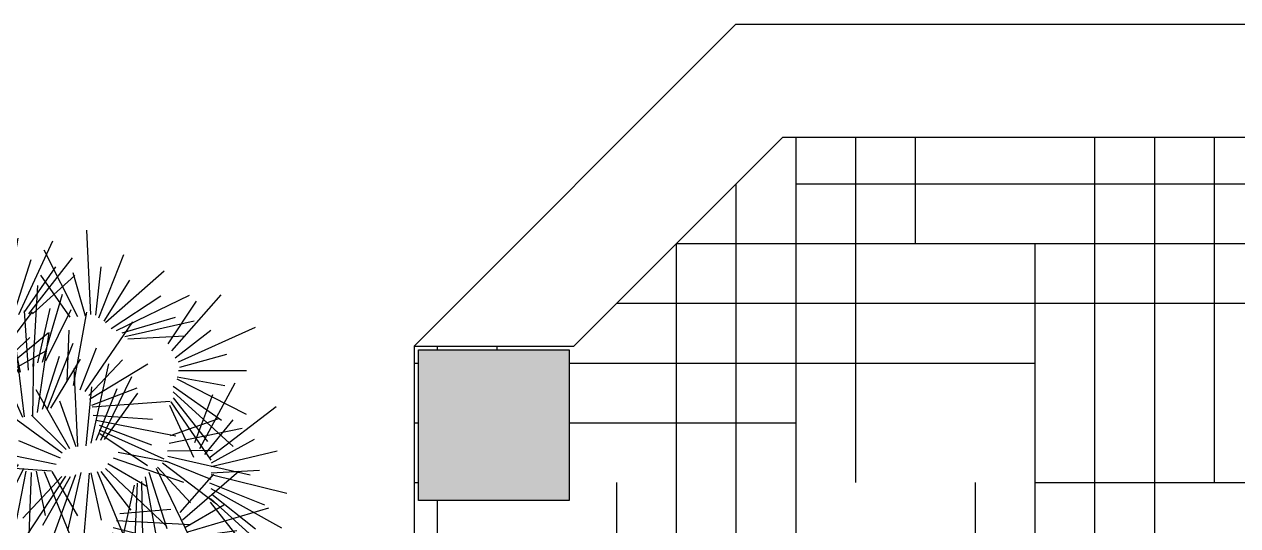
# Model space of a CAD drawing. Header units: millimetres. Extents: x 11159 to 50121, y 18346 to 37577.
# Drawn here: x 16090 to 19313, y 35989 to 37321 of the extents above; entities that cross this region are included whole.
import ezdxf

# ---------------------------------------------------------------- set-up
doc = ezdxf.new("R2010")
doc.units = ezdxf.units.MM
for name, color, linetype in [('floor hatch', 252, 'Continuous'), ('HATCH', 8, 'Continuous'), ('wall', 5, 'Continuous')]:
    doc.layers.add(name, color=color, linetype=linetype)

# ---------------------------------------------------------------- blocks, each defined once
blk = doc.blocks.new('rast1')
at = {"color": 0}
for p, q in [((0.1840820135548711, 0.7980427541770041), (0.1634262623265386, 1.246264181914739)), ((-0.271544604562223, 0.7956260796636343), (-0.2016243888065219, 1.203567727468908)), ((-0.1982682943344116, 0.7984385580057278), (-0.01660594064742327, 1.188587889657356)), ((-0.3598570786416531, 0.7785980551270768), (-0.6579492930322886, 1.113963736221194)), ((-0.3155651297420263, 0.7919883651193231), (-0.423083963803947, 1.13661694037728)), ((-0.1444958839565516, 0.801801553927362), (0.08822264522314072, 1.097791450330988)), ((0.1158419260755181, 0.7858714734902605), (-0.06350785866379738, 1.138839051011018)), ((0.2269319519400597, 0.7805796508910134), (0.3602206949144602, 1.116084145032801)), ((-0.2812967896461487, 0.7959011156344786), (-0.3132434226572514, 1.050559122231789)), ((-0.2277961038053036, 0.7895118332235143), (-0.1316070556640625, 1.089353886898607)), ((-0.1687402501702309, 0.8073655056068674), (-0.0009042304009199142, 1.05150671955198)), ((0.2121190465986729, 0.793280080310069), (0.2406709296628833, 1.051523507805541)), ((-0.3350694999098778, 0.7925384369445965), (-0.4753754194825888, 1.011214285623282)), ((-0.1249917494133115, 0.8012512591667473), (0.1002704864367843, 1.004733144654892)), ((0.07458011712878942, 0.7826963419793174), (-0.08095765020698309, 1.006013032980263)), ((0.1571037340909243, 0.7890466048847884), (0.09096601139754057, 1.019242705777287)), ((0.2560277720913291, 0.7620577185880393), (0.391439164057374, 0.9800830436870456)), ((0.2634342238306999, 0.7557075038785115), (0.5744697712361813, 1.028768143383786)), ((-0.1212879000231624, 0.5213097155792639), (-0.09652908239513636, 0.9509662211639807)), ((-0.07255751825869083, 0.5442908329423517), (0.03441816382110119, 0.9052951764315367)), ((-0.4052354535087943, 0.7261990777915344), (-0.7667291592806578, 0.8876758775440976)), ((-0.5482844039797783, 0.4860524493269622), (-0.7666348246857524, 0.8780374004272744)), ((-0.375164195895195, 0.7546303591225296), (-0.5714155482128263, 0.8919251145562157)), ((-0.502143363468349, 0.4895282993093133), (-0.5324402470141649, 0.8492660556221381)), ((-0.4583803191781044, 0.4835420183371753), (-0.3017353760078549, 0.8666445979615673)), ((-0.1883470769971609, 0.4916382748633623), (-0.2740032421424985, 0.8965682021807879)), ((0.2935887640342116, 0.7234271835768595), (0.5570203037932515, 0.8959421502659097)), ((0.3221551738679409, 0.7117850980721414), (0.7088424386456609, 0.9007048457860947)), ((0.5965076433494687, 0.6421426875749603), (0.7467218665406108, 0.8690744588384405)), ((0.614676027558744, 0.604960324941203), (0.8766205478459597, 0.9018399711931124)), ((-0.4353067111223936, 0.6977677965769544), (-0.6967120617628098, 0.7734618140384555)), ((-0.3862352119758725, 0.4704114781925455), (-0.1243573082610965, 0.8119340623961762)), ((-0.1454326622188091, 0.5021105386549607), (-0.166760035790503, 0.8162804500898346)), ((-0.09714300185441971, 0.54050918656867), (-0.03131898585706949, 0.8293708503479138)), ((-0.05422858614474535, 0.5509814503602684), (0.07997690606862307, 0.8232622577343136)), ((0.09329629503190517, 0.4197201188653708), (0.1630701208487153, 0.8094431862700731)), ((0.3507219068706036, 0.7001430374803022), (0.6347892042249441, 0.7842835871269926)), ((-0.5210652593523264, 0.4942911665420979), (-0.6106596300378442, 0.7381717247189954)), ((-0.4678412675857544, 0.4859234520699829), (-0.4438542742282152, 0.74145409965422)), ((-0.2279133200645447, 0.4720027972944081), (-0.4550897628068924, 0.7525736772222444)), ((-0.4169957200065255, 0.46809435589239), (-0.2581270234659314, 0.7399736072402447)), ((-0.1975116115063429, 0.4882928191218525), (-0.3212345326319337, 0.7131570593919605)), ((0.05846596788614988, 0.44206886831671), (0.06905339006334543, 0.7140068173175678)), ((0.1550727728754282, 0.3882794372038916), (0.4088809778913856, 0.7582936307881027)), ((0.3660638649016619, 0.680563171627), (0.7331838319078088, 0.7641745476284996)), ((0.6328444117680192, 0.5677779623074457), (0.8224232299253345, 0.7141484335297719)), ((0.6511558359488845, 0.5460190548328683), (1.060165149159729, 0.730519704753533)), ((-0.6039377702400088, 0.4447299073217437), (-0.9218588452786207, 0.6806931383907795)), ((-0.264130599796772, 0.4432037378428504), (-0.664991776458919, 0.6447959647048265)), ((-0.3554744254797697, 0.4727287669666111), (-0.1387288859114051, 0.6747070655692369)), ((-0.3330114437267184, 0.4620441383449361), (-0.04169091954827309, 0.7005819450132549)), ((-0.1669724779203534, 0.2530791236786172), (-0.2170322937890887, 0.6639309697784483)), ((-0.09758368972688913, 0.2767967057880014), (-0.03549441043287516, 0.7026636254740879)), ((-0.04703678470104933, 0.295445894007571), (0.09097703639417887, 0.6457602073205635)), ((0.3808764461427927, 0.6678627172950655), (0.6839916622266173, 0.684267544769682)), ((-0.7188810613006353, 0.3524928897386417), (-0.972467826679349, 0.6308122840709984)), ((-0.7151237307116389, 0.3716396016534418), (-0.8786964733153582, 0.6273580219130963)), ((-0.5684208208695054, 0.4659705421654508), (-0.7302639447152615, 0.6425243486883119)), ((-0.2462423890829086, 0.4653118856949732), (-0.4573799604550004, 0.616724580177106)), ((-0.3140898263081908, 0.4572811045218259), (-0.05009148083627224, 0.6071237763389945)), ((0.1281266212463379, 0.3973713695304468), (0.214179296977818, 0.6208873201394454)), ((0.6570687340572476, 0.5182018673513085), (0.907638723962009, 0.5869009096641093)), ((-0.7244265209883451, 0.2989015681669116), (-1.079299843870103, 0.5423818266717717)), ((-0.7283647432923317, 0.3294970943825319), (-0.9415054460987449, 0.5352758659282699)), ((-0.6394547205418348, 0.4234892725944519), (-0.8782507702708244, 0.5540219811955467)), ((-0.2080986583605409, 0.2369646314764395), (-0.4099729731678963, 0.5362569892313331)), ((-0.1233089985325933, 0.2597735917661339), (-0.1171900304034352, 0.5746071166358888)), ((-0.07185821887105703, 0.2938201009528711), (0.01887646410614252, 0.5758503812830895)), ((-0.02819473948329687, 0.3005145690403879), (0.1292172716930509, 0.5600707498379052)), ((0.1745666936039925, 0.3675732705742121), (0.3530688947066665, 0.5563637412851676)), ((0.178724754601717, 0.3485093362396583), (0.4873682502657175, 0.5357747809030116)), ((0.1867700349539518, 0.1147645476739854), (0.2809397336095572, 0.5347047573886812)), ((-0.2695057084783912, 0.4152776479022577), (-0.5025844499468803, 0.4704024469247088)), ((-0.1763935806229711, 0.2505446455907077), (-0.2800598135218024, 0.4853309311438352)), ((0.1157840313389897, 0.0963712080847472), (0.09698947425931692, 0.509834615397267)), ((0.238584365695715, 0.1295313006266952), (0.4027374694123864, 0.4683847958222032)), ((0.6410692632198334, 0.4566473155282438), (1.009589998982847, 0.2682390027912334)), ((0.6442404147237539, 0.4658736131386831), (0.8968362426385283, 0.4204133518505841)), ((0.6507264329120517, 0.4997492722468451), (1.0117376903072, 0.4995875244494528)), ((-0.7204884793609381, 0.2683063112199306), (-1.000376739539206, 0.4125982094556093)), ((-0.2869533356279135, 0.3777516754344106), (-0.6825257353484631, 0.3943327647866681)), ((-0.246686783619225, 0.2114296793006361), (-0.6284650173038244, 0.4471720994915813)), ((-0.2269408646970987, 0.2318956753006205), (-0.4240873912349343, 0.4011237017111853)), ((0.07355535868555307, 0.08341826242394745), (-0.1050679972395301, 0.397142426809296)), ((0.1598291592672467, 0.09973899705801159), (0.1897787330672145, 0.4132044865982607)), ((0.1907662097364664, 0.3161885679000989), (0.4302608771249652, 0.4084576953900978)), ((0.213711092248559, 0.1297903665108606), (0.3255484774708748, 0.4041373386280611)), ((0.6221851129084826, 0.4167135682655498), (0.8796914592385292, 0.2354731989325956)), ((0.7643154161050916, 0.08498824818525463), (0.9514281414449215, 0.4339026849484071)), ((-0.7337294919416308, 0.2261638039490208), (-1.124568521976471, 0.3623624704778194)), ((-0.3044009618461132, 0.3402257030829787), (-0.5752826659008861, 0.3140447186306119)), ((0.03314386401325464, 0.06087966822087765), (-0.3296803534030914, 0.324863939662464)), ((0.1061980128288269, 0.09455764666199684), (0.02061433997005224, 0.336521947174333)), ((0.1928452402353287, 0.3066566007910296), (0.6056273775175214, 0.3369242593180388)), ((0.2577562211081386, 0.133158155484125), (0.4343769857659936, 0.3800448856782168)), ((0.6090708216652274, 0.3335391782457009), (0.8221798092126846, 0.02313220000360161)), ((0.6216125283390284, 0.3550206219078973), (0.8045841520652175, 0.1220072174910456)), ((0.6218987489119172, 0.3858672408387065), (0.9401093684136868, 0.09610921493731439)), ((0.7381255775690079, 0.1170305738924071), (0.8324644239619374, 0.3723000857280567)), ((-0.2544739218428731, 0.1840779194608331), (-0.4818652337417006, 0.2592951660044491)), ((0.05438332073390484, 0.07979113957844675), (-0.1293780151754618, 0.2634665307123214)), ((0.1974347000941634, 0.2627219654386863), (0.5116109196096659, 0.2414877151604742)), ((0.602728377096355, 0.315086874528788), (0.7297636000439525, 0.03938775509595871)), ((0.8133072955533862, 0.03595106350257993), (1.169286724179983, 0.3090952647617087)), ((-0.735608066432178, 0.2165903133573011), (-0.9920487878844142, 0.2270518568111584)), ((-0.2751238755881786, 0.1482143213506788), (-0.6677485425025225, 0.1991881104186177)), ((0.2132025063037872, 0.236208681599237), (0.6355955488979816, 0.1537354754982516)), ((0.2289705853909254, 0.2096952225547284), (0.5063170911744237, 0.1055185570148751)), ((0.6081568161025643, 0.1550765103893355), (0.8649153830483556, 0.2452839382458478)), ((0.7905052546411753, 0.05294592236168683), (0.9415884092450142, 0.2387908138334751)), ((-0.7314894953742623, 0.1362525748554617), (-1.111398792825639, -0.1024900345364586)), ((-0.7373967384919524, 0.1821457295445725), (-1.095033029094338, 0.1328969922615215)), ((-0.7411538884043694, 0.162998748361133), (-0.979963687248528, 0.06065248535014689)), ((-0.4993592845275998, -0.0262454014737159), (-0.8204367188736796, 0.1704198321094736)), ((-0.6541838319972157, -0.2277839557500556), (-0.7539291977882385, 0.135284625692293)), ((-0.501084110699594, -0.00680989061947912), (-0.7294146418571472, 0.1932229085359722)), ((0.2294022580608726, 0.1848243463318795), (0.572683029808104, 0.0301432398846373)), ((0.2335600461810827, 0.1657605873188004), (0.4852556921541691, -0.003936950000934303)), ((0.6001905677840114, 0.1144666944164783), (0.9882484022527933, 0.1929751189891249)), ((0.8254247661679983, 0.01022315630689263), (1.05364487413317, 0.1344023020938039)), ((-0.6872861012816429, 0.08285866398364305), (-0.9061339925974607, -0.2470777794951573)), ((-0.6834358517080545, -0.2730288581224158), (-0.8892510952427983, 0.1049364812206477)), ((-0.7103723995387554, 0.1172045682324097), (-0.8781346343457699, -0.05373482382856309)), ((-0.5020619733259082, -0.05097276088781655), (-0.7640875447541475, 0.08728953159879893)), ((-0.3035770813003182, 0.09023883333429694), (-0.6764531340450048, 0.03797620942350477)), ((-0.6421500407159328, -0.212424855097197), (-0.6719273757189512, 0.08966993575450033)), ((-0.3172624502331018, 0.1041465579764917), (-0.6206790767610073, 0.113436485407874)), ((-0.2899460596963763, 0.06943157326895744), (-0.5801117662340403, 0.009617489762604237)), ((-0.2957738302648067, 0.1123507233569399), (-0.5679064402356744, 0.1098639762494713)), ((0, 0), (-0.3876354452222586, 0.0805680911289528)), ((0.02330724243074656, 0.03419635584577918), (-0.1977331656962633, 0.1264220636803657)), ((0.3304334757849574, 0.06701636337675154), (0.5974050862714648, 0.01421010866761208)), ((0.5922243185341358, 0.0738568784436211), (0.8317227838560939, 0.07607690198346972)), ((0.8234702786430717, -0.009190834476612508), (1.174952260218561, 0.07320801971945912)), ((-0.4897570433095098, -0.0792602940928191), (-0.898407431319356, 0.05573071457911283)), ((-0.664199803955853, 0.04851275961846113), (-0.7819420294836164, -0.1968423097860068)), ((-0.6730669382959604, -0.2439757781103253), (-0.7696725474670529, 0.03609781619161367)), ((-0.2624663049355149, 0.0554151926189661), (-0.6637460067868233, -0.1001235902076587)), ((-0.2076704856008291, 0.006683829822577536), (-0.5406857393682003, -0.2390926238149405)), ((-0.2349868752062321, 0.04139881441369653), (-0.5120650287717581, -0.1082183204125613)), ((0.2754332544282079, 0.005166150396689773), (0.4828216526657343, -0.1146440977463499)), ((0.3029333651065826, 0.03609125688672066), (0.677036234177649, -0.09352162526920438)), ((0.5654058633372188, 0.008830423699691892), (0.8530928362160921, -0.209264419041574)), ((0.581602736376226, 0.01971088151913136), (0.8228257969021797, -0.07681016821879894)), ((0.5936842355877161, 0.04545570001937449), (1.031126119196415, -0.05441274587064981)), ((-0.724721702747047, -0.3336325390264392), (-1.011254203505814, -0.03496156504843384)), ((-0.6938048042356968, -0.3020816160133108), (-0.8777871048077941, -0.04652711399830878)), ((-0.4774523628875613, -0.1075476191472262), (-0.7864560475572944, -0.04693150508683175)), ((-0.2008276386186481, -0.0002700337208807468), (-0.3541933661326766, -0.206061776378192)), ((-0.1734025590121746, -0.02118638379033655), (-0.3345890454947948, -0.3442159041296691)), ((-0.02330724149942398, -0.03419635584577918), (-0.2948463689535856, -0.01606230565812439)), ((-0.159716865979135, -0.03509411099366844), (-0.2100073965266347, -0.2899975052569062)), ((0.03022928349673748, -0.06291302433237433), (-0.176593704149127, -0.2851115928497165)), ((0.04970794729888439, -0.06177469692192972), (-0.1565440567210317, -0.3767795282183215)), ((-0.1321830898523331, -0.04221095365937799), (-0.1495096860453486, -0.4905734157655388)), ((-0.1045406209304929, -0.03552872536238283), (-0.05810870416462421, -0.2704936596564949)), ((-0.06315811164677143, -0.03585468872915953), (0.08569683972746134, -0.4027261368464679)), ((0.1029881369322538, -0.05377449188381433), (-0.04425678215920925, -0.4581711359787732)), ((-0.02177560329437256, -0.03618065209593624), (0.1143178744241595, -0.2718518360052258)), ((0.1316334316506982, -0.04232787631917745), (0.06173261161893606, -0.3493644630070776)), ((0.1757467733696103, -0.04463620169553906), (0.1413639755919576, -0.4570959546836093)), ((0.1854862133041024, -0.04406691680196673), (0.2393339611589909, -0.2950085586635396)), ((0.2192878499627113, -0.037205571657978), (0.3562046596780419, -0.3712459012167528)), ((0.238766728900373, -0.03606700175441802), (0.3974564326927066, -0.2417912242235616)), ((0.2622560076415539, -0.02003540599253029), (0.5882313828915358, -0.3283682828769088)), ((0.4925197558477521, -0.0401302786776796), (0.588367591612041, -0.3400815787026659)), ((0.5316840847954154, -0.01969817979261279), (0.7117006741464138, -0.3923900796798989)), ((0.539782521314919, -0.01425795094110072), (0.7136951312422752, -0.2030056446092203)), ((0.6587103409692645, -0.2549358062678948), (0.8376637808978558, -0.04990408231969923)), ((0.6717927912250161, -0.2941973365377635), (0.9707582192495465, -0.03463591972831637)), ((0.8239255966618657, -0.05335906136315316), (1.225766425952315, -0.1525012436322868)), ((0.8249028408899903, -0.04365206591319293), (1.081201137974858, -0.03014390054158866)), ((0.07434262614697218, -0.06522134970873594), (-0.0717533566057682, -0.3229611907154322)), ((0.4156509516760707, -0.1093959731515497), (0.3504612315446138, -0.4058723679045215)), ((0.4318477623164654, -0.09851583372801542), (0.4143174327909946, -0.4746283439453691)), ((0.454815280623734, -0.08896387426648289), (0.4599880948662758, -0.3851852506631985)), ((0.4736675499007106, -0.0645469173323363), (0.5523874089121819, -0.487655526958406)), ((0.8146739266812801, -0.09655306464992464), (1.10680291429162, -0.2141040940769017)), ((0.8214491112157702, -0.1266474957810715), (1.197489694692194, -0.3359587271697819)), ((-0.4784302255138755, -0.1517104894155636), (-0.8917388096451759, -0.129773331922479)), ((-0.477567688561976, -0.1614283489761874), (-0.726772578433156, -0.2228141003288329)), ((0.8209275240078568, -0.1805224418640137), (1.099373530596495, -0.4339701761491597)), ((0.8282245015725493, -0.1567421781364828), (1.059633322060108, -0.3417389880632982)), ((-0.7479572799056768, -0.3711977826897055), (-1.089021663181484, -0.252858268097043)), ((-0.730738578364253, -0.3413122503552586), (-0.9545322051271796, -0.2156631340039894)), ((-0.5564219541847706, -0.5283428771654144), (-0.802454668097198, -0.2433238658122718)), ((-0.4696908025071025, -0.1950078572845086), (-0.7994532398879528, -0.3419292288599536)), ((-0.4512335332110524, -0.2374390530167148), (-0.7496026623994112, -0.5725583913736045)), ((-0.5521525740623474, -0.5093037988990545), (-0.7088096532970667, -0.2492912764428183)), ((-0.4679657276719809, -0.2144435764057562), (-0.6688141841441393, -0.3792609763331711)), ((-0.4256463097408414, -0.2498508327407762), (-0.5391522133722901, -0.4607556756818667)), ((0.339131185784936, -0.2600959127303213), (0.6102224756032228, -0.2361824434483424)), ((0.6848752424120903, -0.3334588669240475), (0.8921738211065531, -0.2134932789485902)), ((0.7001427207142115, -0.3574518320383504), (1.12998912204057, -0.2287615846144035)), ((0.8189728315919638, -0.1999361815396696), (1.005688882432878, -0.4392791747814044)), ((-0.3939064964652061, -0.2764064831426367), (-0.5121864201501012, -0.6542454907903448)), ((-0.3621666841208935, -0.3029621335444972), (-0.4069034093990922, -0.5714038722217083)), ((0.3213701713830233, -0.2974745787214488), (0.7167899813503027, -0.3173650337848812)), ((-0.7599910320714116, -0.3865572054637596), (-1.01924355328083, -0.3694397313520312)), ((-0.5634024208411574, -0.5817662330809981), (-0.911619451828301, -0.3288579273503274)), ((-0.5665188375860453, -0.5510761081241071), (-0.77406513877213, -0.3396561598638073)), ((-0.24150126054883, -0.3810465139104053), (-0.5980645501986146, -0.5020033364417031)), ((-0.2575424825772643, -0.369938260409981), (-0.5573589336127043, -0.4174571866169572)), ((0.2799279922619462, -0.3846910753054544), (0.489791227504611, -0.5378651596838608)), ((0.2980005666613579, -0.3627333807526156), (0.6971608893945813, -0.5676727503305301)), ((0.3036091579124331, -0.3348532447125763), (0.5362184839323163, -0.3919263967545703)), ((0.7023183731362224, -0.3858071636641398), (0.9597808932885528, -0.3509083307581022)), ((-0.7635106695815921, -0.4147772416472435), (-1.210382292978466, -0.4552106546470895)), ((-0.753331677056849, -0.4413318342994899), (-0.9803818305954337, -0.5175727090099826)), ((-0.1946119731292129, -0.4075828393688425), (-0.559798676520586, -0.6353028062731028)), ((-0.2242253394797444, -0.3989431444788352), (-0.4981226604431868, -0.5118772825226188)), ((-0.1316817821934819, -0.4452274763025343), (-0.4129575621336699, -0.748854155302979)), ((-0.1649989252910018, -0.4162225922336802), (-0.4092732612043619, -0.6149375607492402)), ((-0.1236610114574432, -0.4507815740071237), (-0.2359106158837676, -0.6815873669693246)), ((0.1545093161985278, -0.4396413899958134), (0.1261562211439013, -0.8690756851574406)), ((0.1788138821721077, -0.4206449161283672), (0.1975116971880198, -0.7349822856485844)), ((0.221814421005547, -0.4105321046663448), (0.3040793426334858, -0.8161645828513429)), ((0.2310066279023886, -0.4072634500917047), (0.3528436692431569, -0.6331550681497902)), ((0.2615435784682631, -0.3912283844547346), (0.4863643953576684, -0.6736903378041461)), ((0.6783053707331419, -0.444699622108601), (1.01861828006804, -0.68026776262559)), ((0.6826708419248462, -0.435974747990258), (0.9270178889855742, -0.5144974077120423)), ((0.6935874307528138, -0.4032569120172411), (1.051395347341895, -0.4512428406160325)), ((-0.7483371207490563, -0.4824131280183792), (-1.093038384802639, -0.6771783584263176)), ((-0.5746524408459663, -0.654228393221274), (-0.9616989018395543, -0.507598718511872)), ((-0.5602861782535911, -0.6124560839962214), (-0.8362047504633665, -0.4607111279619858)), ((-0.09281318727880716, -0.4662101333960891), (-0.1908586695790291, -0.8136525574373081)), ((-0.0767716458067298, -0.4773183289216831), (-0.07858951110392809, -0.737128977663815)), ((0.08720407262444496, -0.4687509682262316), (-0.04927502758800983, -0.7398992810631171)), ((-0.04839329607784748, -0.4791697047185153), (0.01829051692038774, -0.9228840017458424)), ((-0.02248434443026781, -0.4674443264957517), (0.0669973511248827, -0.689609736436978)), ((0.1055883467197418, -0.4622139520943165), (-0.004404289647936821, -0.8223105401266366)), ((0.01823145058006048, -0.4600387667305768), (0.2329613454639912, -0.7926699864910915)), ((0.05894724559038877, -0.4526332068489864), (0.2366459649056196, -0.6587533339625224)), ((0.1302046114578843, -0.4586381567642093), (0.06196585483849049, -0.7469389265170321)), ((0.649927107617259, -0.5123162012314424), (0.9269468458369374, -0.8416758476523682)), ((0.6542973695322871, -0.4817796864081174), (0.8855239441618323, -0.6955362329026684)), ((-0.7433425653725863, -0.5234944217372686), (-0.9595712469890714, -0.6887442293809727)), ((0.5280233342200518, -0.57304589508567), (0.7987349517643452, -0.6009306921623647)), ((0.6215489469468594, -0.5799330880399793), (0.7109407652169466, -0.8700314421439543)), ((0.6302799908444285, -0.5624836474889889), (0.8003889443352818, -0.8983867238275707)), ((0.6455569481477141, -0.542853023740463), (0.7960470169782639, -0.798052163911052)), ((0.4789801072329283, -0.639718491001986), (0.6965618832036853, -0.7398314980091527)), ((0.50350172072649, -0.606382193043828), (0.8879899503663182, -0.700834603398107)), ((-0.579498671926558, -0.6981323066866025), (-0.9383269296959043, -0.7377736562630162)), ((-0.5767870442941785, -0.6637480693170801), (-0.8328550439327955, -0.6464140714379027)), ((0.3401900380849838, -0.7003104751929641), (0.2989900056272745, -1.012496553361416)), ((0.3843277720734477, -0.6985283894464374), (0.3882451960816979, -1.112400203361176)), ((0.3939727954566479, -0.6970606404356658), (0.4708019522950053, -0.9419454466551542)), ((0.4269948322325945, -0.6871020378312096), (0.5942235877737403, -1.007045311038382)), ((0.4462848799303174, -0.6841665398096666), (0.6233238521963358, -0.8743298379704356)), ((0.4681905172765255, -0.6660309031140059), (0.8212893158197403, -0.9428888941183686)), ((-0.5748241348192096, -0.7441673571011052), (-0.9609984895214438, -0.9726372144650668)), ((-0.5837678788229823, -0.71717165899463), (-0.8252361305058002, -0.8130776627222076)), ((-0.554225386120379, -0.7637747498229146), (-0.7265108786523342, -0.9301542926114053)), ((-0.2497393721714616, -0.73458812746685), (-0.5774151924997568, -0.920051034190692)), ((-0.2675739619880915, -0.7266734885051847), (-0.5532273622229695, -0.829387107398361)), ((-0.1987169058993459, -0.7518939020810649), (-0.5149115221574903, -1.043850537389517)), ((-0.2294231755658984, -0.748940791701898), (-0.4773888280615211, -0.911073136026971)), ((-0.1680109398439527, -0.7548471292247996), (-0.3708441704511642, -0.9957127989036962)), ((0.02017985284328461, -0.7636478757485747), (0.293291075155139, -1.050288272090256)), ((0.2411247892305255, -0.730187320150435), (0.05574204958975315, -0.9705645074136555)), ((0.05879428517073393, -0.748763523530215), (0.2718834429979324, -0.9180424420628697)), ((0.2604146441444755, -0.7272520833648741), (0.08418508432805538, -1.059984821360558)), ((0.2852625232189894, -0.7284052344039083), (0.1636340208351612, -0.9985540255438536)), ((0.3127263765782118, -0.7143577240640298), (0.2035197196528316, -1.130640822462738)), ((-0.5320683419704437, -0.798727341927588), (-0.7596844788640738, -1.122676953207701)), ((-0.509911298751831, -0.8336799341486767), (-0.6341901533305645, -1.075789636583067)), ((-0.1298601534217596, -0.7771144324215129), (-0.349436235614121, -1.12795851228293)), ((-0.1209427062422037, -0.7810716935200617), (-0.1880799327045679, -1.028789033531211)), ((-0.08775497693568468, -0.7904633532743901), (-0.1191404229030013, -1.150107772555202)), ((-0.06992008350789547, -0.7983778754714876), (-0.02315058838576078, -1.053950745961629)), ((-0.04169572424143553, -0.794893077109009), (0.1067378148436546, -1.218327361159027)), ((-0.01843457855284214, -0.7785322280833498), (0.1109904823824763, -0.9800603820476681))]:
    blk.add_line(p, q, dxfattribs=at)

msp = doc.modelspace()

# ---------------------------------------------------------------- hatches: boundary and pattern name
at = {"layer": 'floor hatch', "linetype": 'ByBlock'}
h = msp.add_hatch(dxfattribs=at)
h.set_pattern_fill('HOUND', color=256, scale=100, style=0)
h.set_pattern_definition([(0, (-45995.88710011335, 7528.377103126636), (635, 158.75), [2540, -1270]), (90, (-45995.88710011335, 7528.377103126636), (-158.75, -635), [2540, -1270])])
edge = h.paths.add_edge_path()
edge.add_line((19618.1128998866, 35806.33275666492), (19658.11289988659, 35806.33275666492))
edge.add_line((19658.11289988659, 35806.33275666492), (19658.11289988659, 35726.33275666522))
edge.add_line((19658.11289988659, 35726.33275666521), (19665.41202355939, 35726.33275666125))
edge.add_line((19665.41202355939, 35726.33275666125), (19665.41202355326, 35715.03757586321))
edge.add_line((19665.41202355326, 35715.03757586321), (19674.44816819171, 35715.03757585832))
edge.add_line((19674.44816819171, 35715.03757585832), (19674.4481681913, 35714.28456380511))
edge.add_ellipse((19677.83672243364, 35719.68433149216), major_axis=(4.507759472685954, 4.507759472685955), ratio=0.9999999999994202, start_angle=192.8902061243207, end_angle=257.1097938136409)
edge.add_line((19682.73130077677, 35714.71797130877), (19682.73130077694, 35715.03757585384))
edge.add_ellipse((19684.58644355582, 35696.26932242732), major_axis=(13.33583314630095, 13.33583314630095), ratio=0.9999999999999573, start_angle=303.4252817120055, end_angle=410.64504844634126, ccw=False)
edge.add_ellipse((19841.48935574343, 35677.95700065257), major_axis=(98.42008964258814, 98.42008964258814), ratio=0.9999999999997886, start_angle=129.0086111498118, end_angle=144.46045543878)
edge.add_ellipse((19687.91845940222, 35645.42601829996), major_axis=(-13.38138957478378, 13.38138957478378), ratio=0.9999999999994675, start_angle=200.0273671478591, end_angle=255.6706470370755, ccw=False)
edge.add_ellipse((19726.53452739137, 35659.96040280246), major_axis=(22.70766873827266, 22.70766873827266), ratio=0.99999999999871, start_angle=136.8308418008496, end_angle=181.3840609215066, ccw=False)
edge.add_ellipse((20107.12203082799, 35661.14539278685), major_axis=(291.8162691130278, 291.8162691130279), ratio=0.9999999999999222, start_angle=130.8138919237926, end_angle=135.306961859989, ccw=False)
edge.add_ellipse((19688.50828520807, 35692.80513048489), major_axis=(5.084042303677617, 5.084042303677619), ratio=0.9999999999987264, start_angle=302.6743158905415, end_angle=400.9768775475459)
edge.add_line((19689.01272326057, 35699.97733478638), (19681.22527666239, 35699.97733479059))
edge.add_line((19681.22527666239, 35699.97733479059), (19681.22527666281, 35700.73034684379))
edge.add_ellipse((19677.83672242046, 35695.33057915676), major_axis=(4.507759472683975, 4.507759472683976), ratio=0.9999999999994202, start_angle=372.8902061243206, end_angle=437.1097938136409)
edge.add_line((19672.94214407733, 35700.29693934014), (19672.94214407715, 35699.97733479508))
edge.add_line((19672.94214407715, 35699.97733479508), (19665.41202354511, 35699.97733479916))
edge.add_line((19665.41202354511, 35699.97733479916), (19665.41202353901, 35688.68215400112))
edge.add_line((19665.41202353901, 35688.68215400112), (19658.11289988659, 35688.68215400507))
edge.add_line((19658.11289988659, 35688.68215400507), (19658.11289988659, 35016.37710312617))
edge.add_line((19658.11289988659, 35016.37710312617), (19690.11289988665, 35016.37710312617))
edge.add_line((19690.11289988665, 35016.37710312617), (19690.11289988665, 35266.37710312664))
edge.add_line((19690.11289988665, 35266.37710312664), (20545.11289988665, 35266.37710312664))
edge.add_line((20545.11289988665, 35266.37710312664), (20545.11289988665, 36466.37710312664))
edge.add_line((20545.11289988665, 36466.37710312664), (20120.84883117475, 36466.37710312664))
edge.add_line((20120.84883117475, 36466.37710312664), (19565.84883117474, 37021.37710312662))
edge.add_line((19565.84883117474, 37021.37710312662), (18104.37696859856, 37021.37710312663))
edge.add_line((18104.37696859856, 37021.37710312664), (17549.37696859856, 36466.37710312664))
edge.add_line((17549.37696859856, 36466.37710312664), (17125.11289988665, 36466.37710312664))
edge.add_line((17125.11289988665, 36466.37710312664), (17125.11289988666, 35266.37710312664))
edge.add_line((17125.11289988666, 35266.37710312664), (17980.11289988666, 35266.37710312664))
edge.add_line((17980.11289988666, 35266.37710312664), (17980.11289988666, 35016.37710312617))
edge.add_line((17980.11289988666, 35016.37710312617), (18012.11289988671, 35016.37710312617))
edge.add_line((18012.11289988671, 35016.37710312617), (18012.1128998867, 35688.68215400506))
edge.add_line((18012.1128998867, 35688.68215400506), (18004.81377623428, 35688.68215400112))
edge.add_line((18004.81377623428, 35688.68215400112), (18004.81377622815, 35699.97733479916))
edge.add_line((18004.81377622815, 35699.97733479916), (17995.77763158973, 35699.97733479425))
edge.add_line((17995.77763158973, 35699.97733479425), (17995.77763158931, 35700.73034684746))
edge.add_ellipse((17992.38907735283, 35695.33057915676), major_axis=(4.5077594726853, 4.5077594726853), ratio=0.9999999999999055, start_angle=12.89020618631216, end_angle=77.10979387568776)
edge.add_line((17987.49449900432, 35700.29693933485), (17987.4944990045, 35699.97733478978))
edge.add_line((17987.4944990045, 35699.97733478978), (17981.21307651272, 35699.97733478638))
edge.add_ellipse((17981.71751456521, 35692.80513048489), major_axis=(-5.084042303673758, 5.084042303673758), ratio=0.9999999999999085, start_angle=-40.97687754771665, end_angle=57.32568410942775)
edge.add_ellipse((17563.1037689453, 35661.14539278685), major_axis=(291.8162691121966, 291.8162691121965), ratio=0.9999999999999151, start_angle=314.6930381400063, end_angle=319.18610807620286, ccw=False)
edge.add_ellipse((17943.69127238193, 35659.96040280246), major_axis=(22.70766873827288, 22.70766873827287), ratio=0.9999999999999489, start_angle=268.61593907848584, end_angle=313.1691581991117, ccw=False)
edge.add_ellipse((17982.30734037106, 35645.42601829996), major_axis=(-13.38138957476539, 13.38138957476539), ratio=0.9999999999998568, start_angle=14.329352962922485, end_angle=69.9726328521719, ccw=False)
edge.add_ellipse((17828.73644402986, 35677.95700065257), major_axis=(-98.42008964259192, 98.42008964259198), ratio=0.9999999999997885, start_angle=215.5395445612205, end_angle=230.9913888501879)
edge.add_ellipse((17985.63935621746, 35696.26932242732), major_axis=(13.33583314629865, 13.33583314629865), ratio=0.9999999999999089, start_angle=39.35495155364049, end_angle=146.5747182879954, ccw=False)
edge.add_line((17989.00052310264, 35715.24273545463), (17989.00052310315, 35714.28456380145))
edge.add_ellipse((17992.38907733966, 35719.68433149216), major_axis=(4.50775947268728, 4.507759472687279), ratio=0.999999999999906, start_angle=192.8902061863122, end_angle=257.1097938756877)
edge.add_line((17997.28365568816, 35714.71797131406), (17997.28365568799, 35715.03757585913))
edge.add_line((17997.28365568799, 35715.03757585914), (18004.81377622002, 35715.03757586321))
edge.add_line((18004.81377622002, 35715.03757586321), (18004.81377621389, 35726.33275666125))
edge.add_line((18004.81377621389, 35726.33275666125), (18012.11289988671, 35726.3327566652))
edge.add_line((18012.11289988671, 35726.3327566652), (18012.1128998867, 35806.33275666491))
edge.add_line((18012.1128998867, 35806.33275666492), (18052.11289988671, 35806.33275666492))
edge.add_line((18052.11289988671, 35806.33275666492), (18052.11289988671, 35726.33275666756))
edge.add_line((18052.11289988671, 35726.33275666755), (18058.36799319215, 35726.33275666417))
edge.add_line((18058.36799319215, 35726.33275666417), (18058.36799318605, 35715.03757586438))
edge.add_line((18058.36799318605, 35715.03757586438), (18067.40413782588, 35715.03757585949))
edge.add_line((18067.40413782588, 35715.03757585949), (18067.40413782548, 35714.28456380617))
edge.add_ellipse((18070.79269206832, 35719.68433149403), major_axis=(-4.507759473382193, 4.507759473382192), ratio=0.9999999999999059, start_angle=102.8902061243041, end_angle=167.109793813696)
edge.add_line((18075.68727041221, 35714.71797130989), (18075.68727041239, 35715.03757585499))
edge.add_ellipse((18077.54241319156, 35696.26932242559), major_axis=(-13.33583314836173, 13.33583314836173), ratio=0.9999999999999503, start_angle=213.4252817120033, end_angle=320.645048446351, ccw=False)
edge.add_ellipse((18234.44532540342, 35677.95700064801), major_axis=(98.42008965791825, 98.42008965791827), ratio=0.9999999999999079, start_angle=129.008611149816, end_angle=144.460455438784)
edge.add_ellipse((18080.87442903848, 35645.42601829036), major_axis=(-13.38138957684243, 13.38138957684243), ratio=0.9999999999997629, start_angle=200.0273671478349, end_angle=255.67064703707888, ccw=False)
edge.add_ellipse((18119.49049703358, 35659.96040279511), major_axis=(22.70766874178189, 22.7076687417819), ratio=0.9999999999996787, start_angle=136.8308418008738, end_angle=181.3840609215118, ccw=False)
edge.add_ellipse((18500.07800052904, 35661.14539277968), major_axis=(-291.8162691568838, 291.8162691568838), ratio=0.9999999999998809, start_angle=40.813891923798224, end_angle=45.306961859994715, ccw=False)
edge.add_ellipse((18081.46425484442, 35692.80513048262), major_axis=(-5.084042304459623, 5.084042304459622), ratio=0.9999999999996781, start_angle=212.6743158905863, end_angle=310.9768775479296)
edge.add_line((18081.96869289694, 35699.97733478522), (18074.1812462976, 35699.97733478943))
edge.add_line((18074.1812462976, 35699.97733478942), (18074.18124629801, 35700.73034684274))
edge.add_ellipse((18070.79269205515, 35695.33057915488), major_axis=(-4.507759473382193, 4.507759473382192), ratio=0.9999999999999059, start_angle=282.8902061243041, end_angle=347.109793813696)
edge.add_line((18065.89811371126, 35700.29693933902), (18065.89811371109, 35699.97733479392))
edge.add_line((18065.89811371109, 35699.97733479392), (18058.36799317788, 35699.97733479799))
edge.add_line((18058.36799317788, 35699.97733479799), (18058.36799317179, 35688.6821539982))
edge.add_line((18058.36799317179, 35688.6821539982), (18052.11289988671, 35688.68215400159))
edge.add_line((18052.11289988671, 35688.68215400158), (18052.11289988671, 34983.37710312687))
edge.add_line((18052.11289988671, 34983.37710312688), (18012.11289988665, 34983.37710312687))
edge.add_line((18012.11289988665, 34983.37710312687), (18012.1128998867, 34956.37710312664))
edge.add_line((18012.1128998867, 34956.37710312664), (19658.1128998866, 34956.37710312664))
edge.add_line((19658.1128998866, 34956.37710312664), (19658.11289988665, 34983.37710312687))
edge.add_line((19658.11289988665, 34983.37710312687), (19618.11289988659, 34983.37710312687))
edge.add_line((19618.11289988659, 34983.37710312687), (19618.11289988659, 35688.68215400158))
edge.add_line((19618.11289988659, 35688.68215400158), (19611.8578066015, 35688.6821539982))
edge.add_line((19611.8578066015, 35688.6821539982), (19611.85780659539, 35699.97733479799))
edge.add_line((19611.85780659539, 35699.97733479799), (19602.82166195556, 35699.9773347931))
edge.add_line((19602.82166195556, 35699.9773347931), (19602.82166195514, 35700.73034684642))
edge.add_ellipse((19599.43310771814, 35695.33057915488), major_axis=(-4.507759473380865, 4.507759473380865), ratio=0.9999999999994202, start_angle=-77.10979381364899, end_angle=-12.8902061243125)
edge.add_line((19594.53852936887, 35700.29693933373), (19594.53852936905, 35699.97733478861))
edge.add_line((19594.53852936905, 35699.97733478861), (19588.25710687638, 35699.97733478522))
edge.add_ellipse((19588.76154492887, 35692.80513048262), major_axis=(-5.084042304458372, 5.084042304458373), ratio=0.9999999999994538, start_angle=-40.97687754819615, end_angle=57.32568410944872)
edge.add_ellipse((19170.14779924425, 35661.14539277968), major_axis=(-291.8162691594942, 291.8162691594943), ratio=0.9999999999991793, start_angle=224.6930381400323, end_angle=229.1861080762284, ccw=False)
edge.add_ellipse((19550.7353027397, 35659.96040279511), major_axis=(22.70766874181639, 22.70766874181639), ratio=0.9999999999984488, start_angle=268.61593907849084, end_angle=313.1691581990731, ccw=False)
edge.add_ellipse((19589.35137073482, 35645.42601829036), major_axis=(13.38138957684622, 13.38138957684621), ratio=0.9999999999997615, start_angle=104.32935296293229, end_angle=159.9726328521558, ccw=False)
edge.add_ellipse((19435.78047436987, 35677.95700064801), major_axis=(-98.42008965791825, 98.42008965791827), ratio=0.9999999999999079, start_angle=215.539544561216, end_angle=230.991388850184)
edge.add_ellipse((19592.68338658173, 35696.26932242559), major_axis=(13.33583314836379, 13.33583314836379), ratio=0.9999999999995106, start_angle=39.35495155366141, end_angle=146.5747182879851, ccw=False)
edge.add_line((19596.04455346742, 35715.24273545583), (19596.04455346795, 35714.2845638025))
edge.add_ellipse((19599.43310770496, 35719.68433149403), major_axis=(-4.507759473380865, 4.507759473380865), ratio=0.9999999999994202, start_angle=102.890206186351, end_angle=167.1097938756875)
edge.add_line((19604.32768605422, 35714.71797131519), (19604.32768605404, 35715.0375758603))
edge.add_line((19604.32768605404, 35715.0375758603), (19611.85780658726, 35715.03757586438))
edge.add_line((19611.85780658726, 35715.03757586438), (19611.85780658113, 35726.33275666417))
edge.add_line((19611.85780658113, 35726.33275666417), (19618.11289988659, 35726.33275666755))
edge.add_line((19618.11289988659, 35726.33275666754), (19618.1128998866, 35806.33275666491))
h.paths.add_polyline_path([(20132.9808655307, 36456.37710312664), (20532.9808655307, 36456.37710312664), (20532.9808655307, 36056.37710312665), (20132.9808655307, 36056.37710312664)], flags=16)
h.paths.add_polyline_path([(17537.2449342426, 36056.37710312664), (17137.2449342426, 36056.37710312664), (17137.2449342426, 36456.37710312664), (17537.24493424261, 36456.37710312664)], flags=16)
at = {"layer": 'HATCH', "true_color": 0x2b2b2b}
h = msp.add_hatch(color=250, dxfattribs=at)
h.dxf.hatch_style = 1
h.paths.add_polyline_path([(28745.11289988665, 35266.37710312664), (23290.11289988665, 35266.37710312664), (23290.11289988665, 34756.37710312664), (24035.11289988665, 34756.37710312664), (24035.11289988665, 33047.46580756808), (23905.11289988663, 33047.46580756807), (23905.11289988665, 32525.28839868515), (24035.11289988665, 32525.28839868515), (24035.11289988665, 30816.37710312666), (20510.11289988665, 30816.37710312666), (20510.11289988663, 29176.37710312665), (20835.11289988665, 29176.37710312665), (20835.11289988665, 29296.37710312665), (20760.11289988663, 29296.37710312665), (20760.11289988665, 30696.37710312666), (21640.11289988665, 30696.37710312666), (21640.11289988665, 29296.37710312664), (21545.11289988665, 29296.37710312664), (21545.11289988665, 29176.37710312664), (21855.11289988665, 29176.37710312664), (21855.11289988665, 29296.37710312664), (21760.11289988665, 29296.37710312664), (21760.11289988665, 30696.37710312665), (23235.11289988665, 30696.37710312665), (23235.11289988666, 30296.37710312665), (24035.11289988663, 30296.37710312665), (24035.11289988662, 29296.37710312665), (22565.11289988665, 29296.37710312665), (22565.11289988665, 29176.37710312665), (23290.11374035006, 29176.37710312665), (23290.11374035006, 28981.37710312666), (23410.11374035006, 28981.37710312666), (23410.11374035006, 29176.37710312665), (24425.11289988665, 29176.37710312666), (24425.11289988665, 28981.37710312666), (24545.11289988665, 28981.37710312666), (24545.11289988665, 34756.37710312664), (28235.11289988665, 34756.37710312664), (28235.11289988665, 26756.37710312664), (27990.11289988665, 26756.37710312664), (27990.11289988665, 26246.37710312664), (28745.11289988665, 26246.37710312664)])
h.paths.add_polyline_path([(24035.11289988665, 30416.37710312665), (23355.11289988666, 30416.37710312666), (23355.11289988665, 30696.37710312665), (24035.11289988665, 30696.37710312665)], flags=16)
h.paths.add_polyline_path([(24790.11289988665, 26756.37710312664), (24545.11289988665, 26756.37710312664), (24545.11289988665, 28171.37710312666), (24425.11289988665, 28171.37710312666), (24425.11289988665, 27976.37710312666), (23410.11374035006, 27976.37710312666), (23410.11374035006, 28171.37710312666), (23290.11374035006, 28171.37710312666), (23290.11374035006, 27976.37710312666), (22565.11289988665, 27976.37710312666), (22565.11289988665, 27856.37710312666), (24035.11289988665, 27856.37710312666), (24035.11289988665, 24356.37710312664), (23500.11289988665, 24356.37710312664), (23500.11289988665, 23846.37710312664), (24545.11289988665, 23846.37710312664), (24545.11289988665, 26246.37710312664), (24790.11289988665, 26246.37710312664)])
h.paths.add_polyline_path([(21990.11289988665, 24356.37710312664), (21230.11289988665, 24356.37710312664), (21230.11289988665, 27856.37710312666), (21855.11289988665, 27856.37710312666), (21855.11289988665, 27976.37710312666), (20510.11289988665, 27976.37710312666), (20510.11289988665, 27856.37710312666), (21110.11289988665, 27856.37710312666), (21110.11289988665, 24356.37710312664), (20760.11289988662, 24356.37710312664), (20760.11289988662, 24506.37710312664), (20510.11289988665, 24506.37710312664), (20510.11289988665, 23756.37710312664), (20045.11289988665, 23756.37710312664), (20045.11289988665, 23246.37710312664), (20945.11289988665, 23246.37710312664), (20945.11289988665, 23846.37710312664), (21990.11289988665, 23846.37710312664)])
h.paths.add_polyline_path([(17625.11289988665, 23756.37710312664), (17160.11289988665, 23756.37710312664), (17160.11289988665, 24551.33275666475), (16910.11289988665, 24551.33275666475), (16910.11289988665, 24356.37710312664), (15680.11289988665, 24356.37710312664), (15680.11289988665, 23846.37710312664), (16725.11289988665, 23846.37710312664), (16725.11289988665, 23246.37710312664), (17625.11289988665, 23246.37710312664)])
h.paths.add_polyline_path([(14170.11289988665, 24356.37710312664), (13635.11289988665, 24356.37710312664), (13635.11289988666, 27856.37710312659), (16910.11289988663, 27856.37710312667), (16910.11289988664, 26261.33275666475), (17160.11289988664, 26261.33275666475), (17160.11289988665, 30816.37710312664), (17160.11289988665, 31066.37710312664), (16910.11289988666, 31066.37710312664), (16910.11289988666, 30816.37710312663), (16090.11289988669, 30816.37710312663), (16090.11289988669, 30696.37710312663), (16910.11289988666, 30696.37710312663), (16910.11289988663, 27976.37710312667), (13635.11289988667, 27976.37710312659), (13635.11289988666, 28801.37710312664), (13125.11289988665, 28801.37710312664), (13125.11289988665, 23846.37710312664), (14170.11289988665, 23846.37710312664)])
h.paths.add_polyline_path([(13635.11289988665, 34756.37710312664), (14380.11289988666, 34756.37710312664), (14380.11289988666, 35266.37710312664), (13125.11289988665, 35266.37710312664), (13125.11289988664, 30311.37710312664), (13635.11289988665, 30311.37710312664), (13635.11289988665, 30696.37710312663), (14380.11289988663, 30696.37710312663), (14380.11289988663, 30816.37710312663), (13635.11289988665, 30816.37710312663)])
h.paths.add_polyline_path([(17980.11289988665, 35266.37710312664), (16090.11289988666, 35266.37710312664), (16090.11289988666, 34756.37710312664), (16910.11289988666, 34756.37710312664), (16910.11289988666, 34506.37710312664), (17160.11289988662, 34506.37710312664), (17160.11289988662, 34756.37710312664), (17980.11289988665, 34756.37710312664)])
h.paths.add_polyline_path([(21580.11289988665, 35266.37710312664), (19690.11289988665, 35266.37710312664), (19690.11289988665, 34756.37710312664), (21580.11289988665, 34756.37710312664)])
h.paths.add_polyline_path([(20532.9808655307, 36456.37710312664), (20132.9808655307, 36456.37710312664), (20132.9808655307, 36056.37710312664), (20532.9808655307, 36056.37710312664)])
h.paths.add_polyline_path([(17537.2449342426, 36456.37710312664), (17137.2449342426, 36456.37710312664), (17137.2449342426, 36056.37710312664), (17537.2449342426, 36056.37710312664)])
h.paths.add_polyline_path([(20945.11289988665, 21356.37710312664), (20435.11289988665, 21356.37710312664), (20435.11289988665, 20846.37710312664), (20945.11289988665, 20846.37710312664)])
h.paths.add_polyline_path([(17235.11289988665, 21356.37710312664), (16725.11289988665, 21356.37710312664), (16725.11289988665, 20846.37710312664), (17235.11289988665, 20846.37710312664)])
h.paths.add_polyline_path([(19180.11289988669, 30816.37710312666), (17160.11289988665, 30816.37710312667), (17160.11289988665, 30696.37710312664), (19180.11289988669, 30696.37710312665)])

# ---------------------------------------------------------------- linework, layer by layer
at = {"layer": 'wall', "color": 0}
for p, q in [((17125.11289988665, 36466.37710312664), (17980.11289988665, 37321.37710312664)), ((17980.11289988665, 37321.37710312664), (19690.11289988665, 37321.37710312664)), ((17549.37696859857, 36466.37710312664), (18104.37696859857, 37021.37710312664)), ((18104.37696859856, 37021.37710312663), (19565.84883117474, 37021.37710312663)), ((17125.11289988665, 36466.37710312664), (17125.11289988665, 35266.37710312664)), ((17125.11289988665, 36466.37710312664), (17549.37696859856, 36466.37710312664))]:
    msp.add_line(p, q, dxfattribs=at)
at = {"layer": 'wall', "color": 5}
msp.add_lwpolyline([(17137.2449342426, 36456.37710312664), (17537.2449342426, 36456.37710312664), (17537.2449342426, 36056.37710312664), (17137.2449342426, 36056.37710312664), (17137.2449342426, 36456.37710312664)], dxfattribs=at)

# ---------------------------------------------------------------- block references
at = {"xscale": 500, "yscale": 500}
msp.add_blockref('rast1', (16174.39519680032, 36151.54049548638), dxfattribs=at)

doc.saveas('drawing.dxf')
